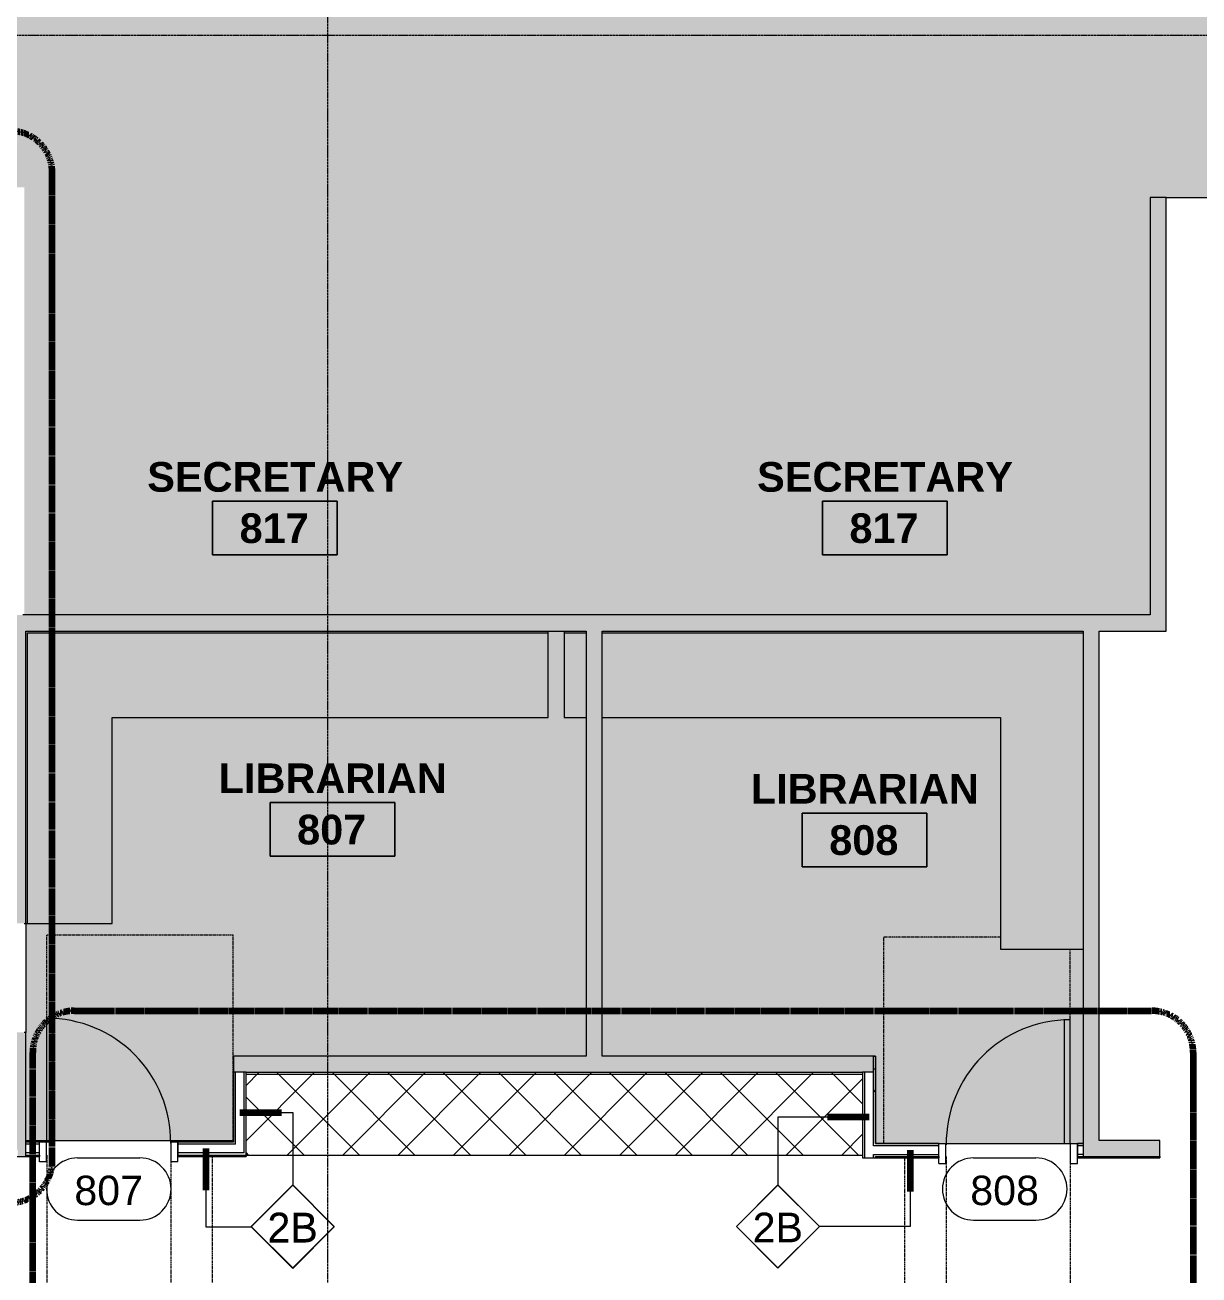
# Model space of a CAD drawing. Header units: inches. Extents: x -203 to 2905, y -968 to 768.
# Drawn here: x 1167.2 to 1506.5, y 36.2 to 397.6 of the extents above; entities that cross this region are included whole.
import ezdxf

# ---------------------------------------------------------------- set-up
doc = ezdxf.new("R2010")
doc.units = ezdxf.units.IN
doc.header["$MEASUREMENT"] = 0
for name, pattern in [('Dash Dot 3_16_', [0.3125, 0.1875, -0.0625, 0, -0.0625]), ('Dash_2_', [0.25, 0.125, -0.125]), ('Grid Line 1_2_', [0.875, 0.5, -0.125, 0.125, -0.125])]:
    doc.linetypes.add(name, pattern=pattern)
for name, color, linetype, lineweight in [('A-ANNO-SYMB', 150, 'Continuous', 9), ('A-AREA-IDEN', 2, 'Continuous', 9), ('A-DETL-GENF', 92, 'Continuous', 9), ('A-DETL-THIN', 151, 'Continuous', 9), ('A-DOOR', 31, 'Continuous', 13), ('A-DOOR-FRAM', 31, 'Continuous', 20), ('A-DOOR-IDEN', 31, 'Continuous', 9), ('A-GENM', 13, 'Dash_2_', 9), ('A-WALL', 113, 'Continuous', 13), ('A-WALL-IDEN', 211, 'Continuous', 9), ('A-WALL-PATT', 111, 'Continuous', 13), ('I-WALL', 2, 'Continuous', 13), ('Q-CASE', 31, 'Continuous', 13), ('S-GRID', 1, 'Continuous', 9)]:
    doc.layers.add(name, color=color, linetype=linetype, lineweight=lineweight)
doc.styles.add('Swis721 Lt BT_1', font='swissl.ttf', dxfattribs={"height": 8.514638})
doc.styles.add('Swis721 Lt BT_B', font='', dxfattribs={"height": 8.583975})
doc.styles.get('Swis721 Lt BT_B').set_extended_font_data('Swis721 Lt BT', bold=True)

# ---------------------------------------------------------------- blocks, each defined once
blk = doc.blocks.new('Single Flush - SOLIDFLUSH_ALUM_No Lites-5618897-LEVEL 8 CONSTRUCTION PLAN')
at = {"layer": 'A-DOOR', "lineweight": 20}
for p, q in [((16.16, 37.69), (16.16, 1.87)), ((17.91, 37.69), (16.16, 37.69)), ((17.91, 1.87), (17.91, 37.69)), ((16.16, 1.87), (17.91, 1.87))]:
    blk.add_line(p, q, dxfattribs=at)
at = {"layer": 'A-DOOR', "lineweight": 9}
blk.add_arc((17.91, 1.87), 35.81, 90, 180.5, dxfattribs=at)
at = {"layer": 'A-DOOR-FRAM'}
for p, q in [((-20, -3.87), (-20, 1.87)), ((-20, 1.87), (-18, 1.87)), ((-18, -3.87), (-18, 1.87)), ((18, -3.87), (18, 1.87)), ((18, 1.87), (20, 1.87)), ((20, -3.87), (20, 1.87)), ((-20, -3.87), (-18, -3.87)), ((18, -3.87), (20, -3.87))]:
    blk.add_line(p, q, dxfattribs=at)
at = {"layer": 'A-GENM'}
for p, q in [((-35.91, 61.69), (-2.25, 61.69)), ((-35.91, 1.87), (-35.91, 61.69)), ((17.91, 1.87), (17.91, 58.05)), ((17.87, 1.87), (17.91, 1.87)), ((-29.91, -2.27), (-29.91, -49.69)), ((-17.91, -1.88), (-17.91, -49.69)), ((17.87, -1.88), (17.91, -1.88)), ((17.91, -1.88), (17.91, -49.69)), ((-17.91, -49.69), (-29.91, -49.69)), ((-17.91, -49.69), (17.91, -49.69))]:
    blk.add_line(p, q, dxfattribs=at)
blk = doc.blocks.new('Single Flush - SOLIDFLUSH_ALUM_No Lites-5611453-LEVEL 8 CONSTRUCTION PLAN')
at = {"layer": 'A-DOOR', "lineweight": 20}
for p, q in [((16.16, -1.88), (17.91, -1.88)), ((16.16, -37.69), (16.16, -1.88)), ((17.91, -1.88), (17.91, -37.69)), ((17.91, -37.69), (16.16, -37.69))]:
    blk.add_line(p, q, dxfattribs=at)
at = {"layer": 'A-DOOR', "lineweight": 9}
blk.add_arc((17.91, -1.88), 35.81, 179.5, 270, dxfattribs=at)
at = {"layer": 'A-DOOR-FRAM'}
for p, q in [((-20, 3.87), (-20, -1.88)), ((-20, 3.87), (-18, 3.87)), ((-18, 3.87), (-18, -1.88)), ((18, 3.87), (18, -1.88)), ((18, 3.87), (20, 3.87)), ((20, 3.87), (20, -1.88)), ((-20, -1.88), (-18, -1.88)), ((18, -1.88), (20, -1.88))]:
    blk.add_line(p, q, dxfattribs=at)
at = {"layer": 'A-GENM'}
for p, q in [((-17.91, 49.69), (-29.91, 49.69)), ((-29.91, 2.27), (-29.91, 49.69)), ((-17.91, 49.69), (17.91, 49.69)), ((-17.91, 1.87), (-17.91, 49.69)), ((17.91, 1.87), (17.91, 49.69)), ((17.87, 1.87), (17.91, 1.87)), ((-35.91, -1.88), (-35.91, -61.69)), ((17.87, -1.88), (17.91, -1.88)), ((17.91, -1.88), (17.91, -61.69)), ((-35.91, -61.69), (17.91, -61.69))]:
    blk.add_line(p, q, dxfattribs=at)
blk = doc.blocks.new('C-Counter Top1 - 24_ Depth-5714573-LEVEL 8 CONSTRUCTION PLAN')
at = {"layer": 'Q-CASE', "lineweight": 9}
h = blk.add_hatch(dxfattribs=at)
h.set_pattern_fill('FP_29', color=256, style=0, pattern_type=2)
h.set_pattern_definition([(45, (-1278.435, -94.918), (-8.01223, 8.01223), []), (135, (-1278.435, -94.918), (-8.01223, -8.01223), [])])
h.paths.add_polyline_path([(-47.11, -24), (130.86, -24), (130.86, -0.06), (-47.26, -0.06), (-47.26, -24)], flags=0)
for p, q in [((130.86, -0.75), (-47.26, -0.75)), ((-47.26, -24), (130.86, -24))]:
    blk.add_line(p, q, dxfattribs=at)
blk = doc.blocks.new('C-L SHAPE COUNTER TOP - C-L SHAPE COUNTER TOP-5713712-LEVEL 8 CONSTRUCTION PLAN')
at = {"layer": 'Q-CASE', "color": 55, "lineweight": 9}
for p, q in [((0.5, -84.6), (0.5, -0.5)), ((0.5, -0.5), (151.03, -0.5)), ((151.03, -0.5), (151.03, 0)), ((151.03, -25), (151.03, -0.5)), ((25, -84.6), (25, -25)), ((25, -25), (151.03, -25)), ((0, -84.56), (0, -84.6)), ((0, -84.6), (0.5, -84.6)), ((0.5, -84.6), (25, -84.6))]:
    blk.add_line(p, q, dxfattribs=at)
blk = doc.blocks.new('C-L SHAPE COUNTER TOP - C-L SHAPE COUNTER TOP-5683760-LEVEL 8 CONSTRUCTION PLAN')
at = {"layer": 'Q-CASE', "color": 55, "lineweight": 9}
for p, q in [((25, 92.02), (1.06, 92.02)), ((25, 25), (25, 92.02)), ((140.06, 25), (25, 25)), ((151.03, 25), (144.69, 25)), ((151.03, 0.5), (151.03, 25)), ((140.06, 0.5), (1.06, 0.5)), ((151.03, 0.5), (144.69, 0.5)), ((151.03, 0), (151.03, 0.5))]:
    blk.add_line(p, q, dxfattribs=at)
blk = doc.blocks.new('Room Tag - Room Name and Number-3379422-LEVEL 8 CONSTRUCTION PLAN')
at = {"layer": 'A-AREA-IDEN'}
for p, q in [((-0.1881, -0.1636), (-0.1881, -0.0018)), ((-0.1881, -0.0018), (0.1869, -0.0018)), ((0.1869, -0.0018), (-0.1881, -0.0018)), ((-0.1881, -0.0018), (-0.1881, -0.1636)), ((0.1869, -0.0018), (0.1869, -0.1636)), ((0.1869, -0.1636), (0.1869, -0.0018)), ((0.1869, -0.1636), (-0.1881, -0.1636)), ((-0.1881, -0.1636), (0.1869, -0.1636))]:
    blk.add_line(p, q, dxfattribs=at)
blk = doc.blocks.new('Door Tag - Door Tag-41184-LEVEL 8 CONSTRUCTION PLAN')
at = {"layer": 'A-DOOR-IDEN'}
for p, q in [((-0.09375, 0.09375), (0.09375, 0.09375)), ((-0.09375, -0.09375), (0.09375, -0.09375))]:
    blk.add_line(p, q, dxfattribs=at)
for centre, start, end in [((-0.09375, 0), 90, 270), ((0.09375, 0), 270, 90)]:
    blk.add_arc(centre, 0.09375, start, end, dxfattribs=at)
blk = doc.blocks.new('Wall Tag - 1_4_-62626-LEVEL 8 CONSTRUCTION PLAN')
at = {"layer": 'A-WALL-IDEN'}
for p, q in [((-0.125, 0), (0, 0.125)), ((0, 0.125), (0.125, 0)), ((-0.125, 0), (0, -0.125)), ((0, -0.125), (0.125, 0))]:
    blk.add_line(p, q, dxfattribs=at)

msp = doc.modelspace()

# ---------------------------------------------------------------- hatches: boundary and pattern name
at = {"layer": 'A-DETL-GENF'}
h = msp.add_hatch(color=9, dxfattribs=at)
h.paths.add_polyline_path([(131.76, -847.99), (290.74, -780.5), (227.71, -632.01), (203.3, -642.37), (194.97, -622.75), (199.23, -620.94), (205.75, -636.3), (297.88, -597.2), (299.68, -601.45), (231.97, -630.2), (295, -778.69), (401.08, -733.65), (338.06, -585.16), (336.5, -585.82), (334.7, -581.57), (419.28, -545.66), (421.09, -549.92), (342.31, -583.36), (405.34, -731.84), (515.31, -685.15), (511.69, -685.15), (511.69, -619.4), (491.89, -619.4), (491.89, -612.4), (492.01, -612.4), (492.01, -532.94), (471.73, -532.94), (471.73, -528.42), (457.91, -534.29), (456.1, -530.03), (470.83, -523.78), (471.73, -525.91), (471.73, -508.94), (495.73, -508.94), (495.73, -510.53), (555.67, -510.53), (555.67, -394.75), (560.67, -394.75), (560.67, -437.31), (560.17, -437.31), (560.17, -441.94), (560.67, -441.94), (560.67, -498.09), (620.88, -498.09), (620.88, -477.65), (625.88, -477.65), (625.88, -500.46), (758.51, -500.46), (758.46, -433.94), (754.23, -433.94), (754.23, -433.44), (758.51, -433.44), (758.51, -376.94), (697.48, -376.94), (697.48, -433.44), (721.73, -433.44), (721.73, -433.94), (693.48, -433.94), (693.48, -433.44), (696.98, -433.43), (696.98, -376.94), (661.48, -376.94), (661.48, -433.44), (660.98, -433.44), (660.98, -376.94), (625.46, -376.94), (625.46, -433.44), (624.19, -433.44), (624.19, -433.94), (625.46, -433.94), (625.46, -441.94), (600.17, -441.94), (600.17, -437.31), (620.83, -437.31), (620.83, -304.37), (601.17, -304.37), (601.17, -299.75), (634.61, -299.75), (634.61, -357.01), (665.48, -357.01), (665.48, -344.95), (665.98, -344.95), (665.98, -357.01), (696.98, -357.01), (696.98, -299.95), (699.23, -299.95), (699.23, -300.45), (697.48, -300.45), (697.48, -357.01), (733.48, -357.01), (733.48, -300.45), (731.73, -300.45), (731.73, -299.95), (757.71, -299.95), (757.71, -300.45), (733.98, -300.45), (733.98, -357.01), (793.96, -357.01), (793.96, -300.45), (790.21, -300.45), (790.21, -299.95), (793.96, -299.95), (793.96, -230.99), (634.98, -230.99), (634.98, -254.99), (560.67, -254.98), (560.67, -299.75), (561.17, -299.75), (561.17, -304.37), (560.67, -304.37), (560.67, -346.75), (555.67, -346.75), (555.67, -249.98), (564.59, -249.98), (564.59, -200.84), (575.84, -200.84), (575.84, -243.74), (630.36, -243.74), (630.36, -224.99), (674.86, -224.99), (674.86, -160.84), (555.74, -160.84), (555.74, 72.48), (430.42, 72.48), (430.42, 109.37), (435.05, 109.37), (435.05, 77.11), (557.42, 77.11), (557.42, 182.43), (528.42, 182.43), (528.42, 187.24), (533.05, 187.24), (533.05, 187.06), (557.42, 187.06), (557.42, 226.43), (533.05, 226.43), (533.05, 226.24), (528.42, 226.24), (528.42, 226.43), (396.05, 226.43), (396.05, 151.06), (436.94, 151.06), (436.94, 146.43), (354.94, 146.43), (354.94, 151.06), (378.94, 151.06), (378.94, 226.43), (229.67, 226.43), (229.67, 187.33), (265.36, 187.33), (265.36, 182.71), (229.67, 182.71), (229.67, 77.11), (354.94, 77.11), (354.94, 109.37), (359.57, 109.37), (359.57, 72.48), (108.25, 72.48), (108.25, 129.02), (112.87, 129.02), (112.87, 77.11), (225.04, 77.11), (225.04, 176.71), (112.87, 176.71), (112.87, 169.02), (108.25, 169.02), (108.25, 181.33), (225.04, 181.33), (225.04, 348.74), (107.25, 348.74), (107.25, 353.37), (229.67, 353.37), (229.67, 231.06), (557.42, 231.06), (557.42, 353.37), (589.73, 353.37), (589.73, 348.74), (562.05, 348.74), (562.05, 231.06), (589.73, 231.06), (589.73, 226.43), (562.05, 226.43), (562.05, 77.11), (590.73, 77.11), (590.73, 72.48), (766.8, 72.48), (766.8, 103.43), (726.05, 103.43), (726.05, 294.15), (766.8, 294.15), (766.8, 350.67), (1166.99, 350.67), (1166.99, 227.06), (1492.42, 227.06), (1492.42, 347.74), (1553.42, 347.74), (1553.42, 351.59), (1718.67, 351.59), (1718.67, 360.59), (1723.3, 360.59), (1723.3, 351.59), (1910.23, 351.59), (1910.23, 580.43), (-120.35, 580.43), (-120.35, 406.96), (48.71, 406.96), (48.71, 428.91), (66.73, 428.91), (66.73, 424.29), (53.33, 424.29), (53.33, 330.65), (48.71, 330.65), (48.71, 402.34), (-120.35, 402.34), (-120.35, 286.96), (48.71, 286.96), (48.71, 290.65), (53.33, 290.65), (53.33, 280.65), (48.71, 280.65), (48.71, 282.34), (-120.35, 282.34), (-120.35, 166.96), (48.71, 166.96), (48.71, 240.65), (53.33, 240.65), (53.33, 160.65), (48.71, 160.65), (48.71, 162.34), (-120.35, 162.34), (-120.35, 0.55), (-80.76, 0.55), (-80.76, -14.04), (48.71, -14.04), (48.71, 120.65), (53.33, 120.65), (53.33, -25.35), (48.71, -25.35), (48.71, -18.66), (-80.76, -18.66), (-80.76, -30.95), (-120.35, -30.95), (-120.35, -193.04), (48.71, -193.04), (48.71, -65.35), (53.33, -65.35), (53.33, -220.93), (67.88, -255.19), (63.62, -257), (48.71, -221.87), (48.71, -197.66), (-120.35, -197.66), (-120.35, -254.17), (-74.95, -361.1), (79.91, -295.37), (79.25, -293.82), (83.5, -292.01), (138.94, -422.62), (134.69, -424.43), (81.71, -299.63), (-73.15, -365.36), (42.29, -637.25), (197.13, -571.52), (169.07, -505.43), (173.33, -503.62), (203.19, -573.97), (182.94, -582.57), (183.6, -584.12), (179.34, -585.93), (178.68, -584.37), (44.1, -641.5), (118.32, -816.32)], flags=0)
h.paths.add_polyline_path([(225.76, -805.76), (216.38, -783.67), (238.47, -774.29), (247.85, -796.38), (227.71, -804.93)], flags=0)
h.paths.add_polyline_path([(446.67, -711.97), (437.29, -689.88), (459.38, -680.5), (468.76, -702.59), (455.33, -708.29)], flags=0)
h.paths.add_polyline_path([(516.31, -684.73), (893.34, -524.65), (963.74, -524.65), (963.74, -523.31), (943.94, -523.31), (943.94, -499.31), (963.74, -499.31), (963.74, -496.94), (968.74, -496.94), (968.74, -456.94), (963.74, -456.94), (963.74, -457.44), (946.48, -457.44), (946.48, -308.86), (799.96, -308.86), (799.96, -363.01), (764.51, -363.01), (764.51, -516.53), (744.73, -516.53), (744.73, -518.83), (942.73, -518.83), (942.73, -523.83), (744.73, -523.83), (744.73, -532.94), (725.26, -532.94), (725.26, -561.42), (744.73, -561.42), (744.73, -585.42), (725.26, -585.42), (725.26, -591.53), (659.62, -619.4), (590.81, -619.4), (590.81, -647.06), (516.73, -647.06), (516.73, -643.56), (587.31, -643.56), (587.31, -619.4), (516.31, -619.4), (516.31, -647.06)], flags=0)
h.paths.add_polyline_path([(658.19, -612.4), (718.26, -586.9), (718.26, -516.53), (499.01, -516.53), (499.01, -612.4), (641.71, -612.4)], flags=0)
h.paths.add_polyline_path([(266.06, -553.39), (246.27, -506.73), (353.03, -461.4), (225.02, -159.89), (118.32, -205.4), (108.68, -182.71), (108.68, -35.66), (108.25, -35.66), (108.25, 5.05), (112.87, 5.05), (112.87, -31.04), (203.26, -31.04), (203.26, 5.05), (260.18, 5.05), (261.13, 4.11), (257.73, 4.11), (257.73, 0.96), (258.26, 0.43), (250.87, 0.43), (250.87, -35.66), (237.05, -35.66), (237.05, -149.24), (363.42, -149.24), (363.42, -0.52), (297.73, -0.52), (297.73, 4.11), (495.73, 4.11), (495.73, -81.52), (491.11, -81.52), (491.11, -0.52), (368.05, -0.52), (368.05, -149.24), (491.11, -149.24), (491.11, -121.52), (495.73, -121.52), (495.73, -271.65), (491.11, -271.65), (491.11, -229.94), (467.11, -229.94), (467.11, -196.21), (491.11, -196.21), (491.11, -153.87), (237.05, -153.87), (237.05, -179.26), (294.82, -315.34), (491.11, -315.34), (491.11, -311.65), (495.73, -311.65), (495.73, -455.18), (418.47, -487.97), (416.67, -483.71), (491.11, -452.12), (491.11, -319.96), (296.78, -319.96), (374, -501.83), (379.85, -499.34), (381.65, -503.6), (372.58, -507.45), (361.98, -482.48), (304.78, -506.77), (315.23, -531.4), (266.31, -553.28)], flags=0)
h.paths.add_polyline_path([(266.31, -548.22), (309.2, -529.03), (293.38, -491.75), (250.13, -510.11), (250.18, -510.21), (271.83, -501.02), (281.21, -523.11), (259.56, -532.3), (266.06, -547.64)], flags=0)
h.paths.add_polyline_path([(3.31, -538.98), (3.31, -538.98), (-6.07, -516.89), (16.02, -507.51), (25.4, -529.6), (5.12, -538.21)], flags=0)
h.paths.add_polyline_path([(27.39, -520.28), (25.5, -516.06), (150.98, -462.8), (150.32, -461.25), (154.57, -459.44), (157.7, -466.8), (153.44, -468.61), (152.78, -467.06), (30.58, -518.93)], flags=0)
h.paths.add_polyline_path([(744.73, -510.53), (758.51, -510.53), (758.51, -505.09), (560.67, -505.09), (560.67, -510.53), (720.73, -510.53), (720.73, -508.94), (744.73, -508.94)], flags=0)
h.paths.add_polyline_path([(302.97, -502.51), (360.17, -478.23), (354.84, -465.66), (297.64, -489.95), (302.68, -501.83)], flags=0)
h.paths.add_polyline_path([(951.48, -452.44), (963.74, -452.44), (963.74, -308.86), (951.48, -308.86), (951.48, -365.18)], flags=0)
h.paths.add_polyline_path([(660.98, -433.94), (656.69, -433.94), (656.69, -433.44), (660.98, -433.44)], flags=0)
h.paths.add_polyline_path([(661.48, -370.94), (758.51, -370.94), (758.51, -363.01), (625.46, -363.01), (625.46, -370.94), (660.98, -370.94)], flags=0)
h.paths.add_polyline_path([(626.43, -357.01), (631.11, -357.01), (631.11, -304.37), (625.46, -304.37), (625.46, -357.01)], flags=0)
h.paths.add_polyline_path([(967.22, -347.36), (968.74, -347.36), (968.74, -342.74), (967.22, -342.74)], flags=0)
h.paths.add_polyline_path([(799.96, -303.86), (963.74, -303.86), (963.74, -267.34), (968.74, -267.34), (968.7, -227.34), (965.73, -227.33), (965.73, -224.72), (769.74, -224.72), (769.74, -224.99), (799.96, -224.99), (799.96, -300.45)], flags=0)
h.paths.add_polyline_path([(700.76, -224.99), (766.24, -224.99), (766.24, -205.94), (679.48, -205.94), (679.48, -224.99)], flags=0)
h.paths.add_polyline_path([(965.73, -222.33), (968.13, -222.33), (968.13, -204.94), (965.44, -204.94), (965.44, -199.94), (988.73, -199.94), (988.73, -161.74), (993.73, -161.74), (993.73, -121.74), (988.73, -121.74), (988.73, -121.34), (980.11, -121.34), (980.11, -122.59), (769.74, -122.59), (769.74, -217.72), (965.73, -217.72)], flags=0)
h.paths.add_polyline_path([(488.71, -201.31), (491.11, -201.31), (491.11, -200.83), (471.73, -200.83), (471.73, -201.31), (484.32, -201.31)], flags=0)
h.paths.add_polyline_path([(679.48, -201.31), (766.24, -201.31), (766.24, -119.34), (679.48, -119.34), (679.48, -191.89)], flags=0)
h.paths.add_polyline_path([(232.42, -168.37), (232.42, -156.73), (228.24, -158.51), (228.99, -160.28)], flags=0)
h.paths.add_polyline_path([(650.53, -146.84), (668.23, -146.84), (668.23, -111.34), (771.73, -111.34), (771.73, -24.34), (569.74, -24.34), (569.74, -146.84), (584.66, -146.84)], flags=0)
h.paths.add_polyline_path([(969.64, -111.34), (979.73, -111.34), (979.73, -24.34), (776.36, -24.34), (776.36, -111.34), (968.74, -111.34)], flags=0)
h.paths.add_polyline_path([(207.88, -31.04), (232.42, -31.04), (232.38, -29.34), (220.73, -29.34), (220.73, -1.34), (246.25, -1.34), (246.25, 0.43), (207.88, 0.43), (207.88, -29.34)], flags=0)
h.paths.add_polyline_path([(237.05, -31.04), (246.25, -31.04), (246.25, -29.34), (237.05, -29.34)], flags=0)
h.paths.add_polyline_path([(-117.75, -27.45), (-84.26, -27.45), (-84.26, -27.34), (-117.75, -27.34), (-117.75, -2.95), (-120.35, -2.95), (-120.35, -27.45)], flags=0)
h.paths.add_polyline_path([(928.61, -16.34), (950.73, -16.34), (950.73, 0.66), (908.73, 0.66), (908.73, -16.34)], flags=0)
h.paths.add_polyline_path([(638.73, -16.34), (638.73, 0.66), (596.73, 0.66), (596.73, -16.34)], flags=0)
h.paths.add_polyline_path([(742.73, -16.34), (742.73, 0.66), (700.73, 0.66), (700.73, -16.34), (739.48, -16.34)], flags=0)
h.paths.add_polyline_path([(804.73, -16.34), (846.73, -16.34), (846.73, 0.66), (804.73, 0.66), (804.73, -13.82)], flags=0)
h.paths.add_polyline_path([(1413.05, 74.23), (1473.05, 74.23), (1473.05, 222.43), (1334.05, 222.4), (1334.05, 99.48), (1413.05, 99.48), (1413.05, 75.11)], flags=0)
h.paths.add_polyline_path([(1167.42, 75.11), (1227.42, 75.11), (1227.42, 99.48), (1329.42, 99.48), (1329.42, 222.43), (1167.42, 222.43), (1167.42, 77.87)], flags=0)
h.paths.add_polyline_path([(662.07, 103.43), (648.8, 103.43), (648.8, 294.15), (667.05, 294.15), (667.05, 103.43), (662.42, 103.43)], flags=0)
h.paths.add_polyline_path([(766.04, 108.06), (766.8, 108.06), (766.8, 289.52), (730.67, 289.52), (730.67, 108.06), (739.48, 108.06)], flags=0)
h.paths.add_polyline_path([(662.42, 108.06), (662.42, 289.52), (653.42, 289.52), (653.42, 108.06), (662.07, 108.06)], flags=0)
h.paths.add_polyline_path([(383.57, 151.06), (391.42, 151.06), (391.42, 226.43), (383.57, 226.43), (383.57, 201.83)], flags=0)
h.paths.add_polyline_path([(1723.3, 400.59), (1718.67, 400.59), (1718.67, 419.29), (1716.73, 419.29), (1716.73, 423.91), (1718.67, 423.91), (1718.67, 580.15), (1723.3, 580.15), (1723.3, 419.29)], flags=0)
h.paths.add_polyline_path([(1612.42, 409.29), (1609.73, 409.29), (1609.73, 413.91), (1612.42, 413.91), (1612.42, 580.15), (1617.05, 580.15), (1617.05, 413.91), (1663.42, 413.91), (1663.42, 423.91), (1676.73, 423.91), (1676.73, 419.29), (1668.05, 419.29), (1668.05, 409.29), (1617.05, 409.29)], flags=0)
h.paths.add_polyline_path([(1513.57, 409.29), (1422.73, 409.29), (1422.73, 413.91), (1492.42, 413.91), (1492.42, 580.15), (1497.05, 580.15), (1497.05, 413.91), (1569.73, 413.91), (1569.73, 409.29), (1553.42, 409.29)], flags=0)
h.paths.add_polyline_path([(1372.42, 409.29), (1301.73, 409.29), (1301.73, 413.91), (1372.42, 413.91), (1372.42, 580.15), (1377.05, 580.15), (1377.05, 413.91), (1382.73, 413.91), (1382.73, 409.29), (1377.05, 409.29)], flags=0)
h.paths.add_polyline_path([(1257.05, 409.29), (1249.73, 409.29), (1249.73, 413.91), (1252.42, 413.91), (1252.42, 548.65), (1257.05, 548.65), (1257.05, 413.91), (1261.73, 413.91), (1261.73, 409.29)], flags=0)
h.paths.add_polyline_path([(1058.52, 409.29), (1006.11, 409.29), (1006.11, 413.91), (1132.42, 413.91), (1132.42, 580.15), (1137.05, 580.15), (1137.05, 413.91), (1209.73, 413.91), (1209.73, 409.29), (1132.42, 409.29)], flags=0)
h.paths.add_polyline_path([(894.3, 409.29), (826.11, 409.29), (826.11, 413.91), (830.8, 413.91), (830.8, 580.15), (835.42, 580.15), (835.42, 413.91), (909.11, 413.91), (909.11, 409.29)], flags=0)
h.paths.add_polyline_path([(966.11, 409.29), (949.11, 409.29), (949.11, 413.91), (956.8, 413.91), (956.8, 548.65), (961.42, 548.65), (961.42, 413.91), (966.11, 413.91), (966.11, 410.15)], flags=0)
h.paths.add_polyline_path([(562.05, 409.29), (521.73, 409.29), (521.73, 413.91), (652.42, 413.91), (652.42, 580.15), (657.05, 580.15), (657.05, 413.91), (786.11, 413.91), (786.11, 409.29), (562.42, 409.29)], flags=0)
h.paths.add_polyline_path([(481.73, 409.29), (465.73, 409.29), (465.73, 413.91), (472.42, 413.91), (472.42, 580.15), (477.05, 580.15), (477.05, 413.91), (481.73, 413.91)], flags=0)
h.paths.add_polyline_path([(352.42, 409.29), (279.73, 409.29), (279.73, 413.91), (352.42, 413.91), (352.42, 580.15), (357.05, 580.15), (357.05, 413.91), (425.73, 413.91), (425.73, 409.29), (357.05, 409.29)], flags=0)
h.paths.add_polyline_path([(237.05, 409.29), (225.73, 409.29), (225.73, 413.91), (232.42, 413.91), (232.42, 550.9), (237.05, 550.9), (237.05, 413.91), (239.73, 413.91), (239.73, 409.29)], flags=0)
h.paths.add_polyline_path([(185.73, 409.29), (112.42, 409.29), (112.42, 424.29), (106.73, 424.29), (106.73, 428.91), (112.42, 428.91), (112.42, 580.15), (117.05, 580.15), (117.05, 413.91), (185.73, 413.91)], flags=0)
h.paths.add_polyline_path([(222.73, 491.58), (222.73, 577.15), (246.73, 577.15), (246.73, 553.15), (222.73, 553.15)], flags=0)
h.paths.add_polyline_path([(1557.17, 553.15), (1542.73, 553.15), (1542.73, 577.15), (1566.73, 577.15), (1566.73, 553.15)], flags=0)
h.paths.add_polyline_path([(1242.73, 553.15), (1242.73, 577.15), (1266.73, 577.15), (1266.73, 553.15), (1249.73, 553.15)], flags=0)
h.paths.add_polyline_path([(942.73, 553.15), (942.73, 577.15), (966.73, 577.15), (966.73, 553.15), (956.8, 553.15)], flags=0)
h.paths.add_polyline_path([(596.73, 553.15), (596.73, 577.15), (620.73, 577.15), (620.73, 553.15)], flags=0)
h.paths.add_polyline_path([(-39.27, 553.15), (-39.27, 577.15), (-15.27, 577.15), (-15.27, 553.15)], flags=0)
at = {"layer": 'A-WALL-PATT', "lineweight": 9}
for points in [[(1492.42, 227.06), (1497.05, 227.06), (1497.05, 347.74), (1492.42, 347.74), (1492.42, 299.39)], [(1166.99, 137.87), (1167.42, 137.87), (1167.42, 227.06), (1162.8, 227.06), (1162.8, 137.87), (1166.36, 137.87)], [(1167.42, 222.43), (1497.05, 222.43), (1497.05, 227.06), (1167.42, 227.06)], [(1334.05, 99.48), (1334.05, 222.43), (1329.42, 222.43), (1329.42, 99.48)], [(1477.67, 70.48), (1477.67, 222.43), (1473.05, 222.43), (1473.05, 70.48)], [(1162.8, 70.48), (1165.11, 72.57), (1165.11, 70.48), (1167.42, 70.48), (1167.42, 106.37), (1162.8, 106.37), (1162.8, 77.87)], [(1409.3, 94.86), (1412.42, 94.86), (1412.42, 99.48), (1227.42, 99.48), (1227.42, 94.86), (1358.75, 94.86)], [(1495.17, 70.48), (1495.17, 75.11), (1477.67, 75.11), (1477.67, 70.48)]]:
    msp.add_hatch(color=7, dxfattribs=at).paths.add_polyline_path(points, flags=0)
h = msp.add_hatch(dxfattribs=at)
h.set_pattern_fill('FP_1', color=256, style=0, pattern_type=2)
h.set_pattern_definition([(0, (0, 0), (30.72, 7.68), [1.267, -21.773, 1.267, -21.773, -122.88]), (0, (0, 0), (30.72, 7.68), [-46.08, 1.267, -44.813, 1.267, -21.773, -53.76]), (0, (0, 0), (30.72, 7.68), [-115.2, 1.267, -14.093, 1.267, -37.133]), (120, (11.52, 3.84), (-22.011075, 22.7643), [1.267, -21.773, 1.267, -21.773, -122.88]), (120, (11.52, 3.84), (-22.011075, 22.7643), [-46.08, 1.267, -44.813, 1.267, -21.773, -53.76]), (120, (11.52, 3.84), (-22.011075, 22.7643), [-115.2, 1.267, -14.093, 1.267, -37.133]), (240, (15.36, 19.2), (-8.708925, -30.4443), [1.267, -21.773, 1.267, -21.773, -122.88]), (240, (15.36, 19.2), (-8.708925, -30.4443), [-46.08, 1.267, -44.813, 1.267, -21.773, -53.76]), (240, (15.36, 19.2), (-8.708925, -30.4443), [-115.2, 1.267, -14.093, 1.267, -37.133])])
h.paths.add_polyline_path([(1412.67, 70.09), (1413.05, 70.09), (1413.05, 71.11), (1412.42, 71.11), (1412.42, 70.09)], flags=0)
h.paths.add_polyline_path([(1412.42, 73.61), (1413.05, 73.61), (1413.05, 99.48), (1412.42, 99.48), (1412.42, 74.23)], flags=0)

# ---------------------------------------------------------------- linework, layer by layer
at = {"layer": 'A-ANNO-SYMB', "linetype": 'Dash Dot 3_16_', "lineweight": 90}
for p, q in [((1175.07, 69.16), (1175.07, 354.96)), ((1181.42, 112.62), (1492.85, 112.62)), ((1169.42, 18.78), (1169.42, 100.62)), ((1504.85, 100.62), (1504.85, -354.48))]:
    msp.add_line(p, q, dxfattribs=at)
for centre, start, end in [((1163.07, 354.96), 0, 90), ((1181.42, 100.62), 90, 180), ((1492.85, 100.62), 360, 90), ((1163.07, 69.16), 270, 0)]:
    msp.add_arc(centre, 12, start, end, dxfattribs=at)
at = {"layer": 'A-DETL-THIN'}
for p, q in [((1497.05, 347.74), (1553.42, 347.74)), ((1167.42, 137.87), (1167.42, 106.37)), ((1412.42, 99.48), (1413.05, 99.48)), ((1413.05, 99.48), (1413.05, 74.23)), ((1227.42, 75.11), (1227.42, 94.86)), ((1167.42, 75.11), (1227.42, 75.11)), ((1413.05, 74.23), (1473.05, 74.23))]:
    msp.add_line(p, q, dxfattribs=at)
at = {"layer": 'A-WALL', "color": 8, "lineweight": 20}
for p, q in [((1497.05, 347.74), (1492.42, 347.74)), ((1492.42, 347.74), (1492.42, 227.06)), ((1497.05, 222.43), (1497.05, 347.74)), ((1492.42, 227.06), (1166.55, 227.06)), ((1167.42, 137.87), (1167.42, 222.43)), ((1167.42, 222.43), (1329.42, 222.43)), ((1329.42, 222.43), (1329.42, 99.48)), ((1334.05, 99.48), (1334.05, 222.43)), ((1334.05, 222.43), (1473.05, 222.43)), ((1473.05, 222.43), (1473.05, 70.48)), ((1477.67, 75.11), (1477.67, 222.43)), ((1477.67, 222.43), (1497.05, 222.43)), ((1166.99, 137.87), (1167.42, 137.87)), ((1167.42, 106.37), (1166.99, 106.37)), ((1167.42, 74.67), (1167.42, 106.37)), ((1329.42, 99.48), (1227.42, 99.48)), ((1227.42, 99.48), (1227.42, 94.86)), ((1413.05, 99.48), (1334.05, 99.48)), ((1413.05, 94.86), (1413.05, 99.48)), ((1231.17, 94.86), (1409.3, 94.86)), ((1495.17, 75.11), (1477.67, 75.11)), ((1495.17, 70.48), (1495.17, 75.11)), ((1162.8, 70.48), (1167.42, 70.48)), ((1167.42, 70.48), (1167.42, 70.92)), ((1473.05, 70.48), (1495.17, 70.48))]:
    msp.add_line(p, q, dxfattribs=at)
at = {"layer": 'A-WALL'}
for p, q in [((1412.42, 73.61), (1412.42, 99.48)), ((1231.17, 94.86), (1227.42, 94.86)), ((1228.05, 74.04), (1228.05, 94.86)), ((1230.55, 71.54), (1230.55, 94.86)), ((1412.42, 94.86), (1409.3, 94.86)), ((1409.92, 70.09), (1409.92, 94.86)), ((1171.42, 74.04), (1167.42, 74.04)), ((1228.05, 74.04), (1211.42, 74.04)), ((1431.36, 73.61), (1412.42, 73.61)), ((1473.05, 73.61), (1471.36, 73.61)), ((1171.42, 71.54), (1167.42, 71.54)), ((1230.55, 71.54), (1211.42, 71.54)), ((1412.42, 70.09), (1412.42, 71.11)), ((1412.42, 71.11), (1431.36, 71.11)), ((1473.05, 71.11), (1471.36, 71.11))]:
    msp.add_line(p, q, dxfattribs=at)
at = {"layer": 'A-WALL', "color": 135}
msp.add_line((1167.42, 70.92), (1167.42, 74.67), dxfattribs=at)
at = {"layer": 'A-WALL', "lineweight": 9}
for p, q in [((1167.42, 70.52), (1171.42, 70.52)), ((1171.42, 70.92), (1171.42, 70.52)), ((1211.42, 70.52), (1211.42, 70.92)), ((1211.42, 70.52), (1231.17, 70.52)), ((1231.17, 70.92), (1231.17, 70.52)), ((1413.05, 70.09), (1431.36, 70.09)), ((1431.36, 70.48), (1431.36, 70.09)), ((1471.36, 70.09), (1471.36, 70.48)), ((1471.36, 70.09), (1495.17, 70.09)), ((1473.05, 70.48), (1473.05, 70.09)), ((1495.17, 70.48), (1495.17, 70.09))]:
    msp.add_line(p, q, dxfattribs=at)
at = {"layer": 'A-WALL-IDEN', "lineweight": 90}
for p, q in [((1229.3, 83.2), (1241.3, 83.2)), ((1411.17, 81.85), (1399.17, 81.85)), ((1219.5, 72.79), (1219.5, 60.79)), ((1423.08, 72.36), (1423.08, 60.36))]:
    msp.add_line(p, q, dxfattribs=at)
at = {"layer": 'A-WALL-IDEN'}
for p, q in [((1229.3, 83.2), (1244.59, 83.2)), ((1244.59, 83.2), (1244.59, 62.3)), ((1384.82, 81.85), (1384.82, 62.3)), ((1411.17, 81.85), (1384.82, 81.85)), ((1219.5, 72.79), (1219.5, 50.17)), ((1423.08, 72.36), (1423.08, 50.25)), ((1219.5, 50.17), (1232.59, 50.17)), ((1423.08, 50.25), (1396.82, 50.25))]:
    msp.add_line(p, q, dxfattribs=at)
at = {"layer": 'I-WALL'}
for p, q in [((1227.42, 94.86), (1227.42, 74.67)), ((1231.17, 70.92), (1231.17, 94.86)), ((1409.3, 94.86), (1409.3, 70.09)), ((1413.05, 74.23), (1413.05, 94.86)), ((1171.42, 74.67), (1167.42, 74.67)), ((1171.42, 70.92), (1171.42, 74.67)), ((1227.42, 74.67), (1211.42, 74.67)), ((1211.42, 74.67), (1211.42, 70.92)), ((1431.36, 74.23), (1413.05, 74.23)), ((1431.36, 70.48), (1431.36, 74.23)), ((1473.05, 74.23), (1471.36, 74.23)), ((1471.36, 74.23), (1471.36, 70.48)), ((1167.42, 70.92), (1171.42, 70.92)), ((1211.42, 70.92), (1231.17, 70.92)), ((1409.3, 70.09), (1413.05, 70.09)), ((1413.05, 70.09), (1413.05, 70.48)), ((1413.05, 70.48), (1431.36, 70.48)), ((1471.36, 70.48), (1473.05, 70.48))]:
    msp.add_line(p, q, dxfattribs=at)
at = {"layer": 'S-GRID', "linetype": 'Grid Line 1_2_'}
for p, q in [((1254.73, -968.26), (1254.73, 744.46)), ((-203.03, 394.69), (2046, 394.69))]:
    msp.add_line(p, q, dxfattribs=at)

# ---------------------------------------------------------------- block references
at = {"layer": 'A-AREA-IDEN', "xscale": 95.99999999999994, "yscale": 95.99999999999994, "zscale": 95.99999999999994}
for p in [(1239.5, 260.15), (1415.77, 260.15), (1256.12, 173), (1409.93, 169.97)]:
    msp.add_blockref('Room Tag - Room Name and Number-3379422-LEVEL 8 CONSTRUCTION PLAN', p, dxfattribs=at)
at = {"layer": 'A-DOOR', "rotation": 180}
msp.add_blockref('Single Flush - SOLIDFLUSH_ALUM_No Lites-5611453-LEVEL 8 CONSTRUCTION PLAN', (1191.42, 72.79), dxfattribs=at)
at = {"layer": 'A-DOOR'}
msp.add_blockref('Single Flush - SOLIDFLUSH_ALUM_No Lites-5618897-LEVEL 8 CONSTRUCTION PLAN', (1451.36, 72.36), dxfattribs=at)
at = {"layer": 'A-DOOR-IDEN', "xscale": 95.99999999999994, "yscale": 95.99999999999994, "zscale": 95.99999999999994}
for p in [(1191.42, 61.1), (1450.38, 61.1)]:
    msp.add_blockref('Door Tag - Door Tag-41184-LEVEL 8 CONSTRUCTION PLAN', p, dxfattribs=at)
at = {"layer": 'A-WALL-IDEN', "xscale": 95.99999999999994, "yscale": 95.99999999999994, "zscale": 95.99999999999994}
for p in [(1244.59, 50.3), (1244.59, 50.17), (1384.82, 50.3), (1384.82, 50.25)]:
    msp.add_blockref('Wall Tag - 1_4_-62626-LEVEL 8 CONSTRUCTION PLAN', p, dxfattribs=at)
at = {"layer": 'Q-CASE', "color": 55, "lineweight": 9}
msp.add_blockref('C-L SHAPE COUNTER TOP - C-L SHAPE COUNTER TOP-5713712-LEVEL 8 CONSTRUCTION PLAN', (1167.42, 222.43), dxfattribs=at)
at = {"layer": 'Q-CASE', "color": 55, "lineweight": 9, "rotation": 180}
msp.add_blockref('C-L SHAPE COUNTER TOP - C-L SHAPE COUNTER TOP-5683760-LEVEL 8 CONSTRUCTION PLAN', (1474.11, 222.43), dxfattribs=at)
at = {"layer": 'Q-CASE', "lineweight": 9}
msp.add_blockref('C-Counter Top1 - 24_ Depth-5714573-LEVEL 8 CONSTRUCTION PLAN', (1278.44, 94.92), dxfattribs=at)

# ---------------------------------------------------------------- texts
at = {"layer": 'A-AREA-IDEN', "char_height": 8.584, "attachment_point": 2, "line_spacing_factor": 0.998538, "style": 'Swis721 Lt BT_B'}
for s, insert, width in [('SECRETARY', (1239.51, 271.28), 79.488), ('SECRETARY', (1415.78, 271.28), 79.488), ('817', (1239.22, 256.46), 23.004), ('817', (1415.49, 256.46), 23.004), ('LIBRARIAN', (1256.13, 184.14), 70.092), ('LIBRARIAN', (1409.94, 181.11), 70.092), ('807', (1255.85, 169.31), 23.004), ('808', (1409.65, 166.28), 23.004)]:
    msp.add_mtext(s, dxfattribs=dict(at, insert=insert, width=width))
at = {"layer": 'A-DOOR-IDEN', "char_height": 8.515, "width": 22.68, "attachment_point": 2, "line_spacing_factor": 1.00667, "style": 'Swis721 Lt BT_1'}
for s, insert in [('807', (1191.38, 64.96)), ('808', (1450.34, 64.96))]:
    msp.add_mtext(s, dxfattribs=dict(at, insert=insert))
at = {"layer": 'A-WALL-IDEN', "char_height": 8.515, "width": 16.632, "attachment_point": 2, "line_spacing_factor": 1.00667, "style": 'Swis721 Lt BT_1'}
for insert in [(1244.56, 54.27), (1244.56, 54.14), (1384.79, 54.27), (1384.79, 54.22)]:
    msp.add_mtext('2B', dxfattribs=dict(at, insert=insert))

doc.saveas('drawing.dxf')
